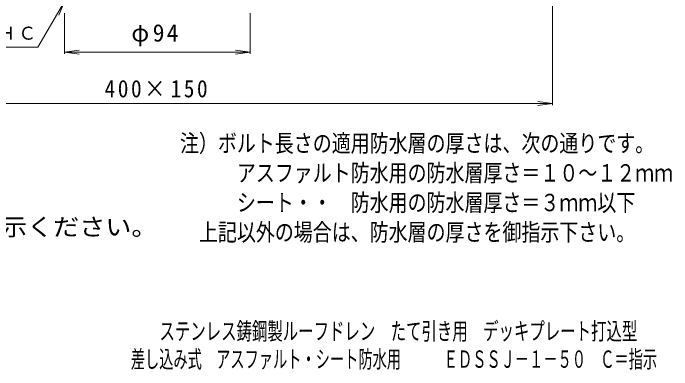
# Model space of a CAD drawing. Units: millimetres, scale not verified. Extents: x -285 to 224, y -347 to 406.
# Drawn here: x -109.3 to 224, y -346.6 to -166.2 of the extents above; entities that cross this region are included whole.
import ezdxf
from ezdxf.enums import TextEntityAlignment as Align

# ---------------------------------------------------------------- set-up
doc = ezdxf.new("R2010")
doc.units = ezdxf.units.MM
doc.header["$LTSCALE"] = 3
doc.layers.add('0-4_その他', color=7, linetype='Continuous', lineweight=9)
doc.layers.add('0-5_寸法', color=7, linetype='Continuous', lineweight=9)
doc.layers.add('F-4_F-4ﾚｲﾔ', color=3, linetype='Continuous')
doc.layers.add('F-5_F-5ﾚｲﾔ', color=6, linetype='Continuous')
doc.styles.add('ＭＳ ゴシック', font='')
doc.styles.get('ＭＳ ゴシック').set_extended_font_data('MS Gothic')

msp = doc.modelspace()

# ---------------------------------------------------------------- linework, layer by layer
at = {"layer": '0-4_その他'}
for p, q in [((163.589, -212.77), (163.589, -86.177)), ((-83.411, -186.799), (-83.411, -166.177)), ((10.589, -186.799), (10.589, -166.177)), ((-83.411, -185.899), (-75.975, -184.92)), ((-83.411, -185.899), (10.589, -185.899)), ((-83.411, -185.899), (-75.975, -186.878)), ((10.589, -185.899), (3.153, -184.92)), ((10.589, -185.899), (3.153, -186.878)), ((-236.411, -211.87), (163.589, -211.87)), ((163.589, -211.87), (156.153, -210.891)), ((163.589, -211.87), (156.153, -212.849))]:
    msp.add_line(p, q, dxfattribs=at)
at = {"layer": '0-5_寸法'}
for p, q in [((-83.411, -160.177), (-96.743, -183.269)), ((-83.411, -160.177), (-86.281, -167.106)), ((-96.743, -183.269), (-192.047, -183.269))]:
    msp.add_line(p, q, dxfattribs=at)

# ---------------------------------------------------------------- texts
at = {"layer": '0-4_その他', "color": 2, "char_height": 8.798, "attachment_point": 7, "style": 'ＭＳ ゴシック'}
for s, insert in [('\\T1.19;φ94', (-49.536, -182.899)), ('\\T1.24;\\W0.9;400×150', (-63.036, -208.87))]:
    msp.add_mtext(s, dxfattribs=dict(at, insert=insert))
at = {"layer": '0-5_寸法', "insert": (-190.9, -180.341), "char_height": 6.598, "attachment_point": 7, "style": 'ＭＳ ゴシック'}
msp.add_mtext('\\T1.17;固定金具：ＳＧＨＣ', dxfattribs=at)
at = {"layer": 'F-4_F-4ﾚｲﾔ', "style": 'ＭＳ ゴシック'}
for s, width, p in [('ステンレス鋳鋼製ルーフドレン\u3000たて引き用\u3000デッキプレート打込型', 0.65, (-35.251, -334.064)), ('差し込み式\u3000アスファルト・シート防水用\u3000\u3000\u3000ＥＤＳＳＪ－１－５０\u3000Ｃ＝指示', 0.6, (-49.805, -348.209))]:
    msp.add_text(s, height=8.798, dxfattribs=dict(at, width=width)).set_placement(p, align=Align.BOTTOM_LEFT)
at = {"layer": 'F-5_F-5ﾚｲﾔ', "style": 'ＭＳ ゴシック', "width": 0.8}
for s, p in [('注）ボルト長さの適用防水層の厚さは、次の通りです。', (-24.892, -238.992)), ('\u3000\u3000\u3000アスファルト防水用の防水層厚さ＝１０～１２ｍｍ', (-24.892, -253.992)), ('防水用の防水層厚さ＝３ｍｍ以下', (61.508, -268.992)), ('シート・・', (3.908, -268.992)), ('\u3000上記以外の場合は、防水層の厚さを御指示下さい。', (-24.892, -283.992))]:
    msp.add_text(s, height=8.798, dxfattribs=at).set_placement(p, align=Align.BOTTOM_LEFT)
at = {"layer": 'F-5_F-5ﾚｲﾔ', "color": 2, "style": 'ＭＳ ゴシック', "width": 1.1}
msp.add_text('※ご注文の際はＣ寸法をご指示ください。', height=8.798, dxfattribs=at).set_placement((-287.085, -281.315), align=Align.BOTTOM_LEFT)

doc.saveas('drawing.dxf')
